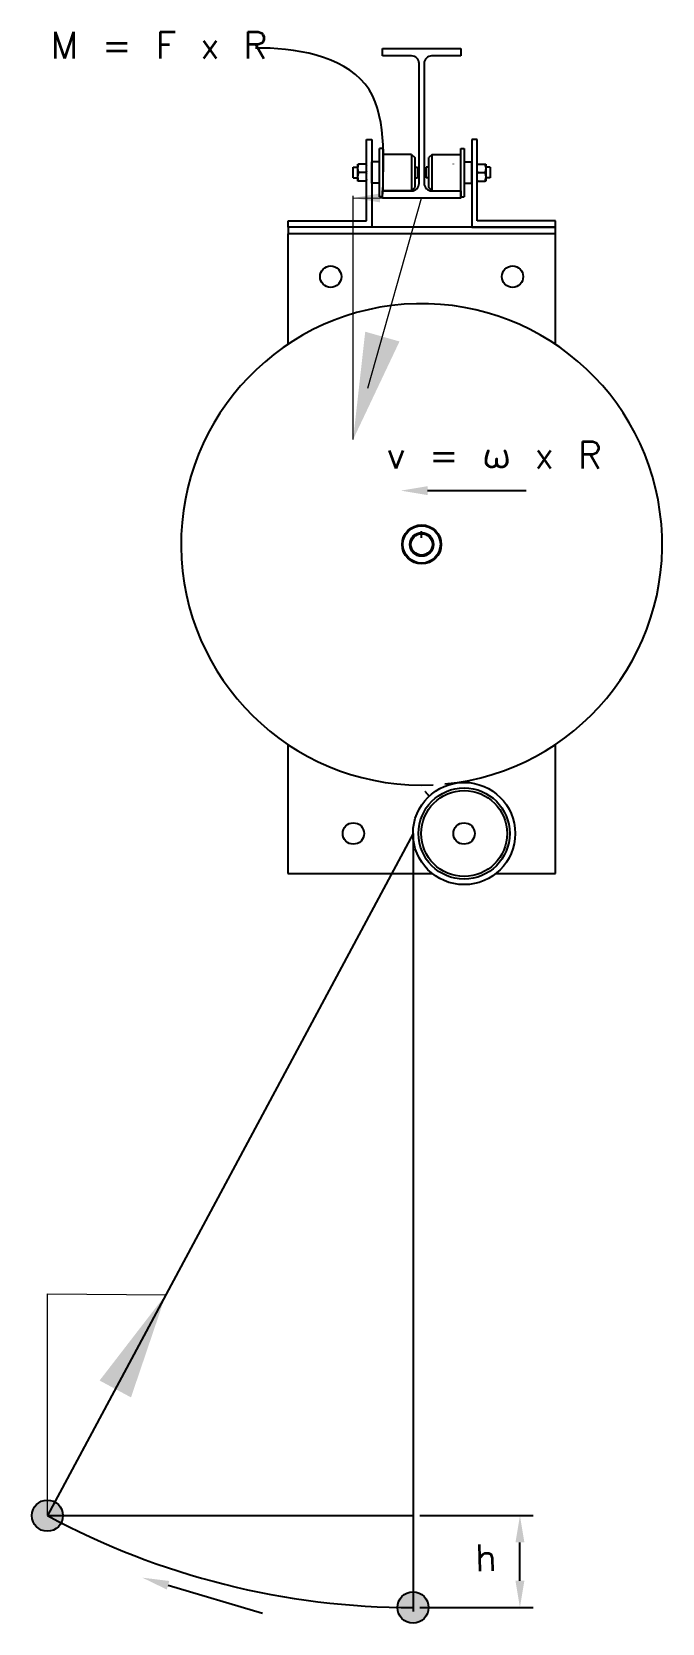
# Model space of a CAD drawing. Header units: millimetres. Extents: x 48 to 638, y 126 to 1613.
import ezdxf

# ---------------------------------------------------------------- set-up
doc = ezdxf.new("R2010")
doc.units = ezdxf.units.MM
doc.linetypes.add('DASHDOT', pattern=[10.4, 6.2, -2.1, 0, -2.1])
doc.layers.add('AXIS', color=5, linetype='DASHDOT')
doc.layers.add('DIMENSION', color=128, linetype='Continuous')
doc.styles.get("Standard").update_dxf_attribs({"font": 'txt.shx'})

# ---------------------------------------------------------------- blocks, each defined once
blk = doc.blocks.new('2')
at = {"layer": 'DIMENSION'}
blk.add_line((5746.839716, -4049.864835), (5835.267428, -4075.93312), dxfattribs=at)
blk.add_solid([(5748.01791, -4045.868216), (5745.661522, -4053.861455), (5722.859998, -4042.79567)], dxfattribs=at)

msp = doc.modelspace()

# ---------------------------------------------------------------- hatches: boundary and pattern name
at = {"layer": 'DIMENSION', "ltscale": 10}
h = msp.add_hatch(color=1, dxfattribs=at)
edge = h.paths.add_edge_path()
edge.add_arc((62.95527, 226.111767), 14.574988, 0, 360)
h = msp.add_hatch(color=1, dxfattribs=at)
edge = h.paths.add_edge_path()
edge.add_arc((404.951366, 140.182677), 14.574988, 0, 360)

# ---------------------------------------------------------------- linework, layer by layer
at = {"color": 1}
for p, q in [((376.531359, 1597.470587), (449.531359, 1597.470587)), ((376.531359, 1590.570587), (376.531359, 1597.470587)), ((449.531359, 1597.470587), (449.531359, 1590.570587)), ((403.681359, 1590.570587), (376.531359, 1590.570587)), ((410.681359, 1471.370587), (410.681359, 1583.570587)), ((415.381359, 1583.570587), (415.381359, 1471.370587)), ((449.531359, 1590.570587), (422.381359, 1590.570587)), ((361.33583, 1512.470986), (366.33583, 1512.470986)), ((361.33583, 1436.349813), (361.33583, 1512.470986)), ((366.33583, 1512.470986), (366.33583, 1430.349813)), ((373.582298, 1458.970986), (373.582298, 1503.970986)), ((376.582298, 1503.970986), (373.582298, 1503.970986)), ((376.582298, 1503.970986), (376.582298, 1464.370587)), ((449.726887, 1458.970986), (449.726887, 1503.970986)), ((449.726887, 1503.970986), (452.726887, 1503.970986)), ((452.726887, 1503.970986), (452.726887, 1458.970986)), ((459.973355, 1512.470986), (459.973355, 1430.349813)), ((464.973355, 1512.470986), (459.973355, 1512.470986)), ((464.973355, 1436.349813), (464.973355, 1512.470986)), ((353.182298, 1489.470986), (353.850647, 1489.470727)), ((353.182298, 1486.453228), (353.182298, 1489.470986)), ((353.452354, 1488.078497), (353.299044, 1487.327397)), ((353.667478, 1488.887997), (353.452354, 1488.078497)), ((353.850647, 1489.470727), (353.667478, 1488.887997)), ((360.913948, 1489.470986), (353.850647, 1489.470986)), ((361.33583, 1489.47097), (360.913948, 1489.470727)), ((360.913948, 1489.470727), (361.097118, 1488.887997)), ((361.097118, 1488.887997), (361.312241, 1488.078497)), ((361.312241, 1488.078497), (361.33583, 1487.962929)), ((366.582298, 1471.470986), (366.582298, 1491.470986)), ((373.582298, 1491.470986), (366.582298, 1491.470986)), ((403.582298, 1498.470986), (376.582298, 1498.470986)), ((403.582298, 1498.470986), (403.582298, 1464.470986)), ((403.582298, 1498.470986), (406.582298, 1495.470986)), ((406.582298, 1495.470986), (406.582298, 1467.470986)), ((422.726887, 1498.470986), (419.726887, 1495.470986)), ((419.726887, 1467.470986), (419.726887, 1495.470986)), ((422.726887, 1464.470986), (422.726887, 1498.470986)), ((422.726887, 1498.470986), (449.726887, 1498.470986)), ((442.467336, 1489.546435), (442.405632, 1489.484731)), ((442.467336, 1489.546435), (442.462116, 1489.541215)), ((442.467336, 1489.546435), (442.462116, 1489.541215)), ((442.467336, 1489.546435), (442.462116, 1489.541215)), ((452.726887, 1491.470986), (459.726887, 1491.470986)), ((459.726887, 1491.470986), (459.726887, 1471.470986)), ((465.395237, 1489.470727), (464.973355, 1489.47097)), ((464.973355, 1487.962929), (464.996944, 1488.078497)), ((464.996944, 1488.078497), (465.212067, 1488.887997)), ((465.212067, 1488.887997), (465.395237, 1489.470727)), ((465.395237, 1489.470986), (472.458537, 1489.470986)), ((472.458537, 1489.470727), (473.126887, 1489.470986)), ((472.641707, 1488.887997), (472.458537, 1489.470727)), ((472.85683, 1488.078497), (472.641707, 1488.887997)), ((473.010141, 1487.327395), (472.85683, 1488.078497)), ((473.126887, 1489.470986), (473.126887, 1486.453228)), ((349.091822, 1476.470986), (349.091822, 1486.470986)), ((349.091822, 1486.470986), (353.182298, 1486.470986)), ((349.091822, 1476.470986), (353.182296, 1476.470986)), ((353.198638, 1486.614852), (353.182296, 1486.453216)), ((353.182296, 1484.488755), (353.260025, 1483.855563)), ((353.260025, 1479.086409), (353.182296, 1478.453217)), ((353.182296, 1476.488756), (353.198639, 1476.327116)), ((353.182298, 1484.48876), (353.182298, 1486.453213)), ((353.182298, 1478.453228), (353.182298, 1484.488744)), ((353.182298, 1476.48876), (353.182298, 1478.453213)), ((353.182298, 1473.470986), (353.182298, 1476.488744)), ((353.850647, 1473.471245), (353.182298, 1473.470986)), ((353.299044, 1487.327397), (353.198638, 1486.614852)), ((353.198639, 1476.327116), (353.299044, 1475.614577)), ((353.260025, 1483.855563), (353.394871, 1483.119142)), ((353.394871, 1479.82283), (353.260025, 1479.086409)), ((353.299044, 1475.614577), (353.452354, 1474.863476)), ((353.394871, 1483.119142), (353.588281, 1482.331831)), ((353.588282, 1480.610143), (353.394871, 1479.82283)), ((353.452354, 1474.863476), (353.667478, 1474.053975)), ((353.588281, 1482.331831), (353.850647, 1481.471524)), ((353.850647, 1481.470448), (353.588282, 1480.610143)), ((353.667478, 1474.053975), (353.850647, 1473.471245)), ((353.850647, 1481.471524), (353.850647, 1481.470448)), ((360.913948, 1481.470986), (353.850647, 1481.470986)), ((360.913948, 1473.470986), (353.850647, 1473.470986)), ((360.913948, 1473.470986), (353.850647, 1473.470986)), ((360.913948, 1473.470986), (353.850647, 1473.470986)), ((360.913948, 1473.470986), (353.850647, 1473.470986)), ((361.176314, 1482.331831), (360.913948, 1481.471524)), ((360.913948, 1481.471524), (360.913948, 1481.470448)), ((360.913948, 1481.470448), (361.176314, 1480.610143)), ((361.097118, 1474.053975), (360.913948, 1473.471245)), ((360.913948, 1473.471245), (361.33583, 1473.471002)), ((361.312241, 1474.863476), (361.097118, 1474.053975)), ((361.33583, 1482.981171), (361.176314, 1482.331831)), ((361.176314, 1480.610143), (361.33583, 1479.960801)), ((361.33583, 1474.979044), (361.312241, 1474.863476)), ((366.33583, 1486.470986), (366.582298, 1486.470986)), ((366.33583, 1476.470986), (366.582298, 1476.470986)), ((406.582298, 1486.470986), (409.091822, 1486.470986)), ((406.582298, 1476.470986), (409.091822, 1476.470986)), ((409.091822, 1486.470986), (409.091822, 1476.470986)), ((417.217363, 1476.470986), (417.217363, 1486.470986)), ((419.726887, 1486.470986), (417.217363, 1486.470986)), ((419.726887, 1476.470986), (417.217363, 1476.470986)), ((459.973355, 1486.470986), (459.726887, 1486.470986)), ((459.973355, 1476.470986), (459.726887, 1476.470986)), ((465.132871, 1482.331829), (464.973355, 1482.981171)), ((464.973355, 1479.960801), (465.132871, 1480.610142)), ((464.996944, 1474.863476), (464.973355, 1474.979044)), ((464.973355, 1473.471002), (465.395237, 1473.471245)), ((465.212067, 1474.053975), (464.996944, 1474.863476)), ((465.395237, 1481.471524), (465.132871, 1482.331829)), ((465.132871, 1480.610142), (465.395237, 1481.470448)), ((465.395237, 1473.471245), (465.212067, 1474.053975)), ((465.395237, 1481.470448), (465.395237, 1481.471524)), ((465.395237, 1481.470986), (472.458537, 1481.470986)), ((465.395237, 1473.470986), (472.458537, 1473.470986)), ((465.395237, 1473.470986), (472.458537, 1473.470986)), ((465.395237, 1473.470986), (472.458537, 1473.470986)), ((465.395237, 1473.470986), (472.458537, 1473.470986)), ((472.458537, 1481.471524), (472.720903, 1482.331829)), ((472.458537, 1481.470448), (472.458537, 1481.471524)), ((472.720903, 1480.610142), (472.458537, 1481.470448)), ((472.458537, 1473.471245), (472.641707, 1474.053975)), ((473.126887, 1473.470986), (472.458537, 1473.471245)), ((472.641707, 1474.053975), (472.85683, 1474.863476)), ((472.720903, 1482.331829), (472.914313, 1483.119142)), ((472.914313, 1479.82283), (472.720903, 1480.610142)), ((472.85683, 1474.863476), (473.010141, 1475.614576)), ((472.914313, 1483.119142), (473.04916, 1483.855563)), ((473.04916, 1479.086409), (472.914313, 1479.82283)), ((473.110546, 1486.614856), (473.010141, 1487.327395)), ((473.010141, 1475.614576), (473.110547, 1476.32712)), ((473.04916, 1483.855563), (473.126889, 1484.488755)), ((473.126889, 1478.453217), (473.04916, 1479.086409)), ((473.126889, 1486.453216), (473.110546, 1486.614856)), ((473.110547, 1476.32712), (473.126889, 1476.488756)), ((477.217363, 1486.470986), (473.126887, 1486.470986)), ((473.126887, 1486.453213), (473.126887, 1484.48876)), ((473.126887, 1484.488744), (473.126887, 1478.453228)), ((473.126887, 1478.453213), (473.126887, 1476.48876)), ((473.126887, 1476.488744), (473.126887, 1473.470986)), ((477.217363, 1476.470986), (473.126887, 1476.470986)), ((477.217363, 1486.470986), (477.217363, 1476.470986)), ((373.582298, 1471.470986), (366.582298, 1471.470986)), ((376.531359, 1458.970986), (373.582298, 1458.970986)), ((376.531359, 1464.370587), (403.681359, 1464.370587)), ((376.531359, 1457.470587), (376.531359, 1464.370587)), ((403.582298, 1464.470986), (376.582298, 1464.470986)), ((403.582298, 1464.470986), (406.582298, 1467.470986)), ((422.726887, 1464.470986), (419.726887, 1467.470986)), ((422.381359, 1464.370587), (449.531359, 1464.370587)), ((422.726887, 1464.470986), (449.726887, 1464.470986)), ((449.531359, 1464.370587), (449.531359, 1457.470587)), ((449.726887, 1458.970986), (452.726887, 1458.970986)), ((452.726887, 1471.470986), (459.726887, 1471.470986)), ((449.531359, 1457.470587), (376.531359, 1457.470587)), ((288.031359, 1436.349813), (361.33583, 1436.349813)), ((288.031359, 1430.349813), (288.031359, 1436.349813)), ((366.33583, 1430.349813), (288.031359, 1430.349813)), ((288.031359, 1430.349813), (288.031359, 1424.349813)), ((538.031359, 1430.349813), (288.031359, 1430.349813)), ((459.973355, 1430.349813), (538.277826, 1430.349813)), ((538.277826, 1436.349813), (464.973355, 1436.349813)), ((538.031359, 1430.349813), (538.031359, 1424.349813)), ((538.277826, 1430.349813), (538.277826, 1436.349813)), ((288.031359, 1424.349813), (287.908125, 1424.349813)), ((287.908125, 1424.349813), (287.908125, 1320.892203)), ((538.031359, 1424.349813), (288.031359, 1424.349813)), ((538.154592, 1424.349813), (538.031359, 1424.349813)), ((538.154592, 1320.892203), (538.154592, 1424.349813)), ((287.908125, 947.019942), (287.908125, 826.331119)), ((538.154592, 826.331119), (538.154592, 947.019942)), ((416.600202, 902.955039), (416.594735, 902.987701)), ((416.625641, 902.8993), (416.600202, 902.955039)), ((416.670806, 902.821022), (416.625641, 902.8993)), ((416.735263, 902.720958), (416.670806, 902.821022)), ((416.818391, 902.600072), (416.735263, 902.720958)), ((416.91939, 902.459528), (416.818391, 902.600072)), ((417.037286, 902.30068), (416.91939, 902.459528)), ((417.170944, 902.125057), (417.037286, 902.30068)), ((417.319077, 901.934351), (417.170944, 902.125057)), ((417.480259, 901.730399), (417.319077, 901.934351)), ((417.652936, 901.515164), (417.480259, 901.730399)), ((417.835447, 901.29072), (417.652936, 901.515164)), ((418.026034, 901.059228), (417.835447, 901.29072)), ((418.222861, 900.822917), (418.026034, 901.059228)), ((418.424032, 900.584063), (418.222861, 900.822917)), ((418.62761, 900.344967), (418.424032, 900.584063)), ((418.831635, 900.107931), (418.62761, 900.344967)), ((419.034141, 899.875238), (418.831635, 900.107931)), ((419.233179, 899.649128), (419.034141, 899.875238)), ((419.426832, 899.43178), (419.233179, 899.649128)), ((419.613234, 899.225287), (419.426832, 899.43178)), ((419.79059, 899.031636), (419.613234, 899.225287)), ((419.957193, 898.852694), (419.79059, 899.031636)), ((420.111438, 898.690184), (419.957193, 898.852694)), ((420.175821, 898.623915), (420.111438, 898.690184)), ((287.908125, 826.331119), (423.016179, 826.331119)), ((467.406991, 826.331119), (467.410259, 826.331119)), ((482.480163, 826.331119), (538.154592, 826.331119))]:
    msp.add_line(p, q, dxfattribs=at)
for centre, radius in [((328.031359, 1384.212732), 10), ((498.031359, 1384.212732), 10), ((413.031359, 1133.956073), 18.32), ((413.031359, 1133.956073), 17.495), ((413.031359, 1133.956073), 11.1), ((413.031359, 1133.956073), 10), ((452.748171, 863.716109), 47.796805), ((452.748171, 863.716109), 42.651136), ((452.748171, 863.716109), 40.186429), ((349.249617, 863.716109), 10), ((452.748171, 863.716109), 10)]:
    msp.add_circle(centre, radius, dxfattribs=at)
for centre, radius, start, end in [((403.681359, 1583.570587), 7, 0, 90), ((422.381359, 1583.570587), 7, 90, 180), ((403.681359, 1471.370587), 7, 270, 0), ((422.381359, 1471.370587), 7, 180, 270), ((413.031359, 1133.956073), 225, 275.534922, 272.777556)]:
    msp.add_arc(centre, radius, start, end, dxfattribs=at)
at = {"layer": 'AXIS', "color": 5, "linetype": 'Continuous', "lineweight": 20, "ltscale": 10}
for p, q in [((348.936868, 1232.024406), (348.936868, 1459.689651)), ((348.936868, 1457.818522), (413.031359, 1457.470587)), ((362.610055, 1280.118522), (413.031359, 1457.470587)), ((62.955262, 226.111771), (62.955262, 433.352128)), ((62.955262, 433.352128), (173.740907, 432.656257))]:
    msp.add_line(p, q, dxfattribs=at)
at = {"layer": 'AXIS', "lineweight": 20}
msp.add_line((150.107162, 388.594414), (62.955262, 226.111771), dxfattribs=at)
at = {"layer": 'AXIS', "color": 5, "linetype": 'Continuous', "lineweight": 20, "ltscale": 10}
msp.add_solid([(373.936868, 1461.985189), (373.936868, 1453.651855), (348.936868, 1457.818522)], dxfattribs=at)
at = {"layer": 'AXIS', "color": 5, "lineweight": 20, "ltscale": 10}
msp.add_solid([(360.251871, 1332.770366), (392.314614, 1323.654908), (348.936868, 1232.024406)], dxfattribs=at)
at = {"layer": 'AXIS', "lineweight": 20}
msp.add_solid([(141.160698, 336.654655), (111.786135, 352.410485), (173.740907, 432.656257)], dxfattribs=at)
at = {"layer": 'DIMENSION'}
for p, q in [((418.606442, 1184.192926), (510.796549, 1184.192926)), ((413.031359, 1140.206073), (413.031359, 1146.456073)), ((411.201366, 226.111767), (517.451366, 226.111767)), ((504.951366, 165.182677), (504.951366, 201.111767)), ((411.201366, 140.182677), (517.451366, 140.182677))]:
    msp.add_line(p, q, dxfattribs=at)
at = {"layer": 'DIMENSION', "ltscale": 10}
for p, q in [((404.951366, 863.716109), (62.95527, 226.111767)), ((404.951366, 863.716109), (404.951366, 136.554516)), ((62.95527, 226.111767), (404.951366, 226.111767))]:
    msp.add_line(p, q, dxfattribs=at)
for centre in [(62.95527, 226.111767), (404.951366, 140.182677)]:
    msp.add_circle(centre, 14.574988, dxfattribs=at)
msp.add_arc((404.951366, 863.716106), 723.533429, 241.791929, 270, dxfattribs=at)
msp.add_open_spline([(376.531359, 1457.470587), (377.392512, 1493.43998), (384.846145, 1582.288421), (293.501241, 1598.696908), (257.509774, 1597.76386)], degree=3, knots=[0, 0, 0, 0, 107.9391001929, 215.949777537, 215.949777537, 215.949777537, 215.949777537], dxfattribs=at)
at = {"layer": 'DIMENSION'}
for points in [[(418.606442, 1188.359593), (418.606442, 1180.02626), (393.606442, 1184.192926)], [(509.118033, 201.111767), (500.784699, 201.111767), (504.951366, 226.111767)], [(500.784699, 165.182677), (509.118033, 165.182677), (504.951366, 140.182677)]]:
    msp.add_solid(points, dxfattribs=at)

# ---------------------------------------------------------------- block references
at = {"layer": 'DIMENSION', "ltscale": 10}
msp.add_blockref('2', (-5571.027392, 4210.923261), dxfattribs=at)

# ---------------------------------------------------------------- texts
at = {"layer": 'DIMENSION', "ltscale": 10, "char_height": 25, "attachment_point": 5}
for s, insert in [('{\\A1;M = F x R}', (167.400398, 1600.565256)), ('{\\A1;v = ω x R}', (481.003958, 1217.509245))]:
    msp.add_mtext(s, dxfattribs=dict(at, insert=insert))
at = {"layer": 'DIMENSION', "ltscale": 10, "insert": (473.143694, 186.937164), "char_height": 25, "attachment_point": 5, "rotation": 1.591140271}
msp.add_mtext('{\\A1;h}', dxfattribs=at)

doc.saveas('drawing.dxf')
